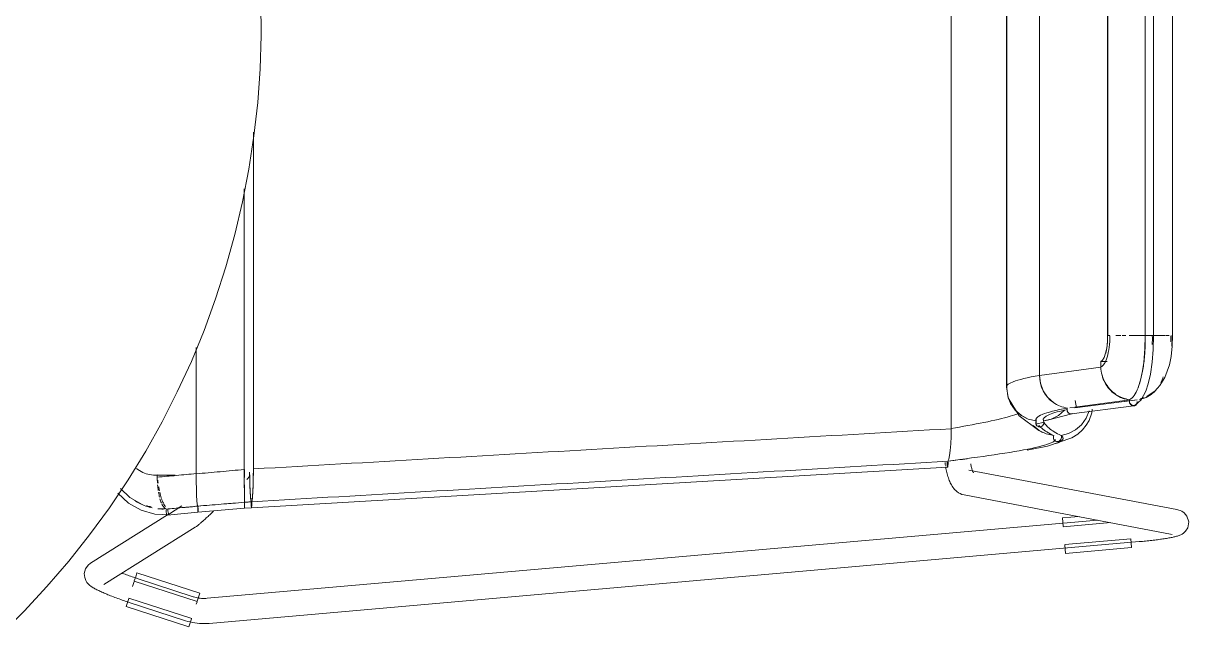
# Model space of a CAD drawing. Header units: millimetres. Extents: x 155927 to 317870, y -36033 to 97293.
# Drawn here: x 160035 to 160591, y 17150 to 17441 of the extents above; entities that cross this region are included whole.
import ezdxf

# ---------------------------------------------------------------- set-up
doc = ezdxf.new("R2010")
doc.units = ezdxf.units.MM
doc.header["$MEASUREMENT"] = 0
doc.layers.add('I-FURN', color=8, linetype='CONTINUOUS', lineweight=9)

msp = doc.modelspace()

# ---------------------------------------------------------------- linework, layer by layer
at = {"layer": 'I-FURN'}
for p, q in [((160477.67, 17247.98), (160477.67, 17631.38)), ((160477.67, 17631.38), (160477.67, 17247.98)), ((160504.01, 17611.54), (160504.01, 17306.74)), ((160504.17, 17267.29), (160504.17, 17612.07)), ((160504.17, 17612.07), (160504.17, 17267.29)), ((160519.76, 17273.33), (160519.76, 17606.04)), ((160519.76, 17606.04), (160519.76, 17273.33)), ((160552.23, 17587.11), (160552.23, 17292.25)), ((160552.29, 17292.26), (160552.29, 17587.11)), ((160570.13, 17587.11), (160570.13, 17292.26)), ((160574.09, 17292.26), (160574.09, 17587.11)), ((160583.13, 17292.26), (160583.13, 17587.11)), ((160148.6, 17435.36), (160148.46, 17451.36)), ((160148.11, 17419.37), (160148.6, 17435.36)), ((160146.98, 17403.41), (160148.11, 17419.37)), ((160145.21, 17387.51), (160146.98, 17403.41)), ((160142.81, 17371.69), (160145.21, 17387.51)), ((160144.93, 17228.73), (160144.93, 17389.3)), ((160144.93, 17389.3), (160144.93, 17228.73)), ((160139.77, 17355.99), (160142.81, 17371.69)), ((160140.62, 17228.47), (160140.62, 17362.21)), ((160140.62, 17362.21), (160140.62, 17228.47)), ((160136.11, 17340.41), (160139.77, 17355.99)), ((160131.83, 17325), (160136.11, 17340.41)), ((160126.94, 17309.76), (160131.83, 17325)), ((160121.44, 17294.74), (160126.94, 17309.76)), ((160504.01, 17306.74), (160504.01, 17267.83)), ((160115.35, 17279.95), (160121.44, 17294.74)), ((160552.12, 17289.22), (160551.8, 17286.37)), ((160552.23, 17292.25), (160552.12, 17289.22)), ((160558.61, 17292.26), (160556.14, 17292.26)), ((160560.97, 17292.26), (160559.13, 17292.26)), ((160566.16, 17292.26), (160562.6, 17292.26)), ((160566.35, 17292.26), (160570.16, 17292.26)), ((160570.16, 17292.26), (160566.35, 17292.26)), ((160570.06, 17286.03), (160570.13, 17292.26)), ((160574.09, 17292.26), (160570.14, 17292.26)), ((160570.14, 17292.26), (160570.24, 17292.26)), ((160570.24, 17292.26), (160570.47, 17292.26)), ((160570.47, 17292.26), (160570.8, 17292.26)), ((160570.8, 17292.26), (160571.22, 17292.26)), ((160571.22, 17292.26), (160571.69, 17292.26)), ((160571.69, 17292.26), (160572.19, 17292.26)), ((160572.19, 17292.26), (160572.68, 17292.26)), ((160572.68, 17292.26), (160573.13, 17292.26)), ((160573.13, 17292.26), (160573.52, 17292.26)), ((160573.52, 17292.26), (160573.83, 17292.26)), ((160573.83, 17292.26), (160574.03, 17292.26)), ((160573.85, 17292.26), (160576.88, 17292.26)), ((160576.87, 17292.26), (160573.85, 17292.26)), ((160574.1, 17292.26), (160574, 17285.71)), ((160574.03, 17292.26), (160574.1, 17292.26)), ((160579.61, 17292.26), (160577.03, 17292.26)), ((160581.64, 17292.26), (160579.89, 17292.26)), ((160583.02, 17287.22), (160582.51, 17282.4)), ((160583.12, 17292.26), (160582.83, 17292.26)), ((160582.96, 17292.26), (160583.13, 17292.26)), ((160583.13, 17292.26), (160583.02, 17287.22)), ((160117.65, 17286.64), (160117.65, 17226.52)), ((160117.65, 17226.52), (160117.65, 17286.64)), ((160550.62, 17281.89), (160549.84, 17280.54)), ((160551.29, 17283.87), (160550.62, 17281.89)), ((160551.8, 17286.37), (160551.29, 17283.87)), ((160569.52, 17279.47), (160570.06, 17286.03)), ((160574, 17285.71), (160573.51, 17279.59)), ((160582.51, 17282.4), (160581.72, 17278.37)), ((160108.67, 17265.41), (160115.35, 17279.95)), ((160549.04, 17277.19), (160519.76, 17273.33)), ((160549.84, 17280.54), (160548.97, 17279.9)), ((160548.97, 17279.9), (160551.98, 17279.9)), ((160548.97, 17279.9), (160549.04, 17277.19)), ((160568.93, 17275.45), (160569.52, 17279.47)), ((160573.51, 17279.59), (160572.67, 17273.97)), ((160581.72, 17278.37), (160579.6, 17272.32)), ((160519.76, 17273.33), (160520.24, 17269.56)), ((160566.87, 17267.59), (160567.96, 17271.02)), ((160567.96, 17271.02), (160568.93, 17275.45)), ((160572.67, 17273.97), (160571.57, 17269.28)), ((160579.6, 17272.32), (160577.21, 17268.44)), ((160101.41, 17251.15), (160108.67, 17265.41)), ((160504.02, 17267.83), (160504.81, 17262.79)), ((160504.65, 17263.5), (160504.17, 17267.29)), ((160504.17, 17267.29), (160504.64, 17263.5)), ((160520.24, 17269.56), (160521.56, 17266.01)), ((160521.56, 17266.01), (160523.64, 17262.9)), ((160570.41, 17265.83), (160568.23, 17261.71)), ((160571.57, 17269.28), (160570.41, 17265.83)), ((160574.91, 17265.96), (160571.01, 17263.28)), ((160577.21, 17268.44), (160574.91, 17265.96)), ((160504.64, 17263.5), (160506, 17259.93)), ((160506.01, 17259.93), (160504.65, 17263.5)), ((160504.81, 17262.79), (160506.18, 17259.61)), ((160504.88, 17262.64), (160510, 17253.99)), ((160506, 17259.93), (160508.17, 17256.79)), ((160508.18, 17256.8), (160506.01, 17259.93)), ((160523.64, 17262.9), (160526.38, 17260.41)), ((160562.84, 17261.62), (160534.28, 17257.93)), ((160536.69, 17257.8), (160566.38, 17261.64)), ((160537.47, 17257.92), (160536.78, 17261.41)), ((160565.19, 17261.49), (160560.42, 17260.87)), ((160568.23, 17261.71), (160565.32, 17259.16)), ((160571.01, 17263.28), (160570.82, 17263.19)), ((160508.17, 17256.79), (160511.05, 17254.28)), ((160511.05, 17254.29), (160508.18, 17256.8)), ((160510, 17253.99), (160519.53, 17247)), ((160514.44, 17252.54), (160511.05, 17254.29)), ((160511.05, 17254.28), (160514.44, 17252.53)), ((160535.13, 17254.96), (160523.51, 17251.99)), ((160525.38, 17252.53), (160528.77, 17254.28)), ((160528.77, 17254.28), (160531.65, 17256.79)), ((160532.99, 17257.31), (160532.95, 17256.81)), ((160532.95, 17256.81), (160533.03, 17256.32)), ((160533.03, 17256.32), (160533.22, 17255.87)), ((160533.22, 17255.87), (160533.52, 17255.48)), ((160533.52, 17255.48), (160533.91, 17255.19)), ((160533.91, 17255.19), (160534.35, 17255)), ((160534.35, 17255), (160534.82, 17254.93)), ((160534.82, 17254.93), (160535.28, 17255)), ((160535.05, 17254.95), (160564.82, 17258.8)), ((160535.28, 17255), (160535.73, 17255.19)), ((160541.98, 17252.89), (160543.39, 17256.4)), ((160543.43, 17251.81), (160544.72, 17255.41)), ((160544.72, 17255.41), (160544.95, 17257.19)), ((160093.59, 17237.19), (160101.41, 17251.15)), ((160514.44, 17252.53), (160518.16, 17251.64)), ((160519.61, 17247.06), (160516.77, 17249.46)), ((160516.77, 17249.45), (160519.61, 17247.05)), ((160517.96, 17250.67), (160518, 17251.17)), ((160518, 17251.17), (160517.96, 17250.67)), ((160518.04, 17250.18), (160517.96, 17250.67)), ((160517.96, 17250.67), (160518.04, 17250.18)), ((160518, 17251.17), (160518.16, 17251.64)), ((160518.16, 17251.64), (160518, 17251.17)), ((160518.24, 17249.73), (160518.04, 17250.18)), ((160518.04, 17250.18), (160518.24, 17249.73)), ((160518.06, 17250.12), (160521.95, 17250.96)), ((160518.14, 17252.71), (160518.19, 17249.82)), ((160518.56, 17249.35), (160518.24, 17249.73)), ((160518.24, 17249.73), (160518.56, 17249.34)), ((160518.96, 17249.05), (160518.56, 17249.35)), ((160518.56, 17249.34), (160518.96, 17249.05)), ((160519.42, 17248.87), (160518.96, 17249.05)), ((160518.96, 17249.05), (160519.42, 17248.86)), ((160519.91, 17248.8), (160519.42, 17248.87)), ((160519.42, 17248.86), (160519.91, 17248.8)), ((160520.4, 17248.87), (160519.91, 17248.8)), ((160519.91, 17248.8), (160520.4, 17248.86)), ((160520.86, 17249.05), (160520.4, 17248.87)), ((160520.4, 17248.86), (160520.86, 17249.05)), ((160521.26, 17249.35), (160520.86, 17249.05)), ((160520.86, 17249.05), (160521.27, 17249.34)), ((160521.58, 17249.73), (160521.26, 17249.35)), ((160521.27, 17249.34), (160521.58, 17249.73)), ((160521.78, 17250.18), (160521.58, 17249.73)), ((160521.58, 17249.73), (160521.78, 17250.18)), ((160523.51, 17251.99), (160521.65, 17251.67)), ((160521.66, 17251.64), (160521.82, 17251.17)), ((160521.67, 17251.64), (160525.38, 17252.53)), ((160521.83, 17251.17), (160521.67, 17251.64)), ((160521.86, 17250.67), (160521.78, 17250.18)), ((160521.78, 17250.18), (160521.87, 17250.67)), ((160521.82, 17251.17), (160521.86, 17250.67)), ((160521.87, 17250.67), (160521.83, 17251.17)), ((160536.98, 17247.32), (160539.81, 17249.8)), ((160539.81, 17249.8), (160541.98, 17252.89)), ((160540.31, 17247.37), (160542.09, 17249.54)), ((160542.09, 17249.54), (160543.43, 17251.81)), ((160477.45, 17240.68), (160477.61, 17244.21)), ((160477.6, 17244.15), (160477.45, 17240.68)), ((160477.61, 17244.21), (160477.67, 17247.98)), ((160477.67, 17247.9), (160477.61, 17244.21)), ((160519.53, 17247), (160521.28, 17246.11)), ((160522.94, 17245.42), (160519.61, 17247.06)), ((160519.61, 17247.05), (160522.93, 17245.41)), ((160522.93, 17245.41), (160526.55, 17244.63)), ((160526.55, 17244.63), (160522.94, 17245.42)), ((160523.52, 17239.58), (160535.24, 17243.56)), ((160526.37, 17243.65), (160526.4, 17244.15)), ((160526.4, 17244.15), (160526.37, 17243.65)), ((160526.46, 17243.16), (160526.37, 17243.65)), ((160526.37, 17243.65), (160526.46, 17243.16)), ((160526.4, 17244.15), (160526.55, 17244.63)), ((160526.55, 17244.63), (160526.4, 17244.15)), ((160526.67, 17242.71), (160526.46, 17243.16)), ((160526.46, 17243.16), (160526.66, 17242.71)), ((160529.97, 17242.76), (160529.66, 17242.38)), ((160529.66, 17242.37), (160529.97, 17242.76)), ((160530.16, 17243.22), (160529.97, 17242.76)), ((160529.97, 17242.76), (160530.17, 17243.22)), ((160530.03, 17244.68), (160533.66, 17245.58)), ((160530.03, 17244.68), (160530.2, 17244.21)), ((160530.2, 17244.21), (160530.03, 17244.68)), ((160530.24, 17243.71), (160530.16, 17243.22)), ((160530.17, 17243.22), (160530.24, 17243.71)), ((160530.2, 17244.21), (160530.24, 17243.71)), ((160530.24, 17243.71), (160530.2, 17244.21)), ((160533.66, 17245.58), (160536.98, 17247.32)), ((160535.24, 17243.56), (160538.06, 17245.38)), ((160538.06, 17245.38), (160540.31, 17247.37)), ((160476.9, 17235.08), (160477.21, 17237.58)), ((160477.21, 17237.54), (160476.9, 17235.08)), ((160477.21, 17237.58), (160477.45, 17240.68)), ((160477.45, 17240.63), (160477.22, 17237.57)), ((160513.86, 17237.67), (160523.52, 17239.58)), ((160526.66, 17242.71), (160526.98, 17242.33)), ((160526.98, 17242.34), (160526.67, 17242.71)), ((160527.39, 17242.05), (160526.98, 17242.34)), ((160526.98, 17242.33), (160527.38, 17242.04)), ((160527.38, 17242.04), (160527.84, 17241.86)), ((160527.84, 17241.87), (160527.39, 17242.05)), ((160528.33, 17241.81), (160527.84, 17241.87)), ((160527.84, 17241.86), (160528.33, 17241.8)), ((160528.81, 17241.88), (160528.33, 17241.81)), ((160528.33, 17241.8), (160528.82, 17241.88)), ((160529.27, 17242.08), (160528.81, 17241.88)), ((160528.82, 17241.88), (160529.27, 17242.07)), ((160529.66, 17242.38), (160529.27, 17242.08)), ((160529.27, 17242.07), (160529.66, 17242.37)), ((160085.22, 17223.56), (160093.59, 17237.19)), ((160474.82, 17231.09), (160474.72, 17231.81)), ((160475.74, 17231.92), (160475.73, 17231.42)), ((160475.73, 17231.42), (160475.74, 17231.92)), ((160476.54, 17233.33), (160476.14, 17232.43)), ((160476.14, 17232.43), (160476.54, 17233.33)), ((160476.15, 17231.96), (160476.14, 17232.43)), ((160476.14, 17232.43), (160476.15, 17231.96)), ((160476.16, 17231.46), (160476.15, 17231.96)), ((160476.15, 17231.96), (160476.16, 17231.46)), ((160476.54, 17233.33), (160476.9, 17235.08)), ((160476.9, 17235.07), (160476.54, 17233.33)), ((160117.65, 17226.52), (160117.67, 17222.76)), ((160117.67, 17222.76), (160117.65, 17226.4)), ((160140.62, 17224.68), (160140.62, 17228.47)), ((160140.62, 17228.47), (160140.62, 17224.68)), ((160140.74, 17228.45), (160140.74, 17224.67)), ((160140.74, 17224.67), (160140.74, 17228.45)), ((160143.15, 17227.19), (160143.17, 17224.94)), ((160144.04, 17210.28), (160475.95, 17229.56)), ((160144.91, 17224.95), (160144.93, 17228.73)), ((160474.92, 17230.37), (160474.82, 17231.09)), ((160475.16, 17228.98), (160475.04, 17229.67)), ((160475.3, 17228.3), (160475.16, 17228.98)), ((160475.44, 17227.63), (160475.3, 17228.3)), ((160475.6, 17226.97), (160475.44, 17227.63)), ((160475.76, 17226.33), (160475.6, 17226.97)), ((160475.73, 17231.42), (160475.74, 17230.93)), ((160475.74, 17230.93), (160475.73, 17231.42)), ((160475.74, 17230.93), (160475.77, 17230.48)), ((160475.77, 17230.48), (160475.74, 17230.93)), ((160475.93, 17225.7), (160475.76, 17226.33)), ((160475.77, 17230.48), (160475.8, 17230.1)), ((160475.8, 17230.1), (160475.77, 17230.48)), ((160475.8, 17230.1), (160475.84, 17229.81)), ((160475.84, 17229.81), (160475.8, 17230.1)), ((160475.84, 17229.81), (160475.89, 17229.63)), ((160475.89, 17229.62), (160475.84, 17229.81)), ((160475.89, 17229.63), (160475.95, 17229.57)), ((160475.95, 17229.56), (160475.89, 17229.62)), ((160475.95, 17229.57), (160476, 17229.64)), ((160476, 17229.63), (160475.95, 17229.56)), ((160476, 17229.64), (160476.05, 17229.83)), ((160476.05, 17229.83), (160476, 17229.63)), ((160476.05, 17229.83), (160476.09, 17230.13)), ((160476.09, 17230.13), (160476.05, 17229.83)), ((160476.09, 17230.13), (160476.13, 17230.52)), ((160476.13, 17230.51), (160476.09, 17230.13)), ((160476.13, 17230.52), (160476.15, 17230.97)), ((160476.15, 17230.97), (160476.13, 17230.51)), ((160476.15, 17230.97), (160476.16, 17231.46)), ((160476.16, 17231.46), (160476.15, 17230.97)), ((160585.32, 17209.35), (160486.03, 17228.16)), ((160487.05, 17230.71), (160486.96, 17231.2)), ((160487.15, 17230.24), (160487.05, 17230.71)), ((160487.26, 17229.8), (160487.15, 17230.24)), ((160487.36, 17229.38), (160487.26, 17229.8)), ((160487.47, 17228.98), (160487.36, 17229.38)), ((160487.58, 17228.62), (160487.47, 17228.98)), ((160487.69, 17228.28), (160487.58, 17228.62)), ((160487.79, 17227.98), (160487.69, 17228.28)), ((160487.89, 17227.71), (160487.79, 17227.98)), ((160487.99, 17227.47), (160487.89, 17227.71)), ((160488.08, 17227.28), (160487.99, 17227.47)), ((160488.15, 17227.13), (160488.08, 17227.28)), ((160488.2, 17227.04), (160488.15, 17227.13)), ((160488.24, 17226.97), (160488.2, 17227.04)), ((160488.26, 17226.94), (160488.24, 17226.97)), ((160076.3, 17210.27), (160085.22, 17223.56)), ((160097.85, 17225.82), (160107.61, 17225.82)), ((160099.1, 17224.82), (160099.1, 17225.87)), ((160117.75, 17219.16), (160117.68, 17222.67)), ((160117.68, 17222.66), (160117.75, 17219.23)), ((160140.62, 17221.11), (160140.62, 17224.68)), ((160140.62, 17224.68), (160140.62, 17221.11)), ((160140.63, 17217.98), (160140.62, 17221.11)), ((160140.62, 17221.11), (160140.63, 17217.98)), ((160140.74, 17221.12), (160140.73, 17218)), ((160140.73, 17217.99), (160140.74, 17221.12)), ((160141.76, 17223.77), (160143.29, 17225.24)), ((160143.17, 17224.94), (160143.25, 17221.39)), ((160143.25, 17221.39), (160143.37, 17218.27)), ((160144.7, 17218.25), (160144.83, 17221.38)), ((160144.83, 17221.38), (160144.91, 17224.95)), ((160476.11, 17225.08), (160475.93, 17225.7)), ((160476.31, 17224.48), (160476.11, 17225.08)), ((160476.51, 17223.88), (160476.31, 17224.48)), ((160476.73, 17223.3), (160476.51, 17223.88)), ((160476.97, 17222.73), (160476.73, 17223.3)), ((160477.22, 17222.17), (160476.97, 17222.73)), ((160477.49, 17221.62), (160477.22, 17222.17)), ((160477.78, 17221.09), (160477.49, 17221.62)), ((160478.1, 17220.55), (160477.78, 17221.09)), ((160478.46, 17220.01), (160478.1, 17220.55)), ((160085.44, 17212.42), (160080.29, 17217.17)), ((160086.02, 17215.11), (160081.55, 17219.37)), ((160091.85, 17211.74), (160086.02, 17215.11)), ((160117.75, 17219.23), (160117.86, 17216.13)), ((160117.86, 17216.13), (160117.75, 17219.16)), ((160117.86, 17216.13), (160118.01, 17213.65)), ((160118.01, 17213.65), (160117.87, 17216.09)), ((160140.64, 17215.48), (160140.63, 17217.98)), ((160140.63, 17217.98), (160140.64, 17215.47)), ((160140.66, 17213.73), (160140.64, 17215.47)), ((160140.64, 17215.47), (160140.66, 17213.73)), ((160140.71, 17215.5), (160140.7, 17213.75)), ((160140.7, 17213.74), (160140.71, 17215.49)), ((160140.73, 17218), (160140.71, 17215.5)), ((160140.71, 17215.49), (160140.73, 17217.99)), ((160143.37, 17218.27), (160143.54, 17215.77)), ((160143.54, 17215.77), (160143.73, 17214.02)), ((160144.35, 17214), (160144.54, 17215.75)), ((160144.54, 17215.75), (160144.7, 17218.25)), ((160478.86, 17219.48), (160478.46, 17220.01)), ((160479.32, 17218.95), (160478.86, 17219.48)), ((160479.84, 17218.43), (160479.32, 17218.95)), ((160480.43, 17217.92), (160479.84, 17218.43)), ((160481.12, 17217.43), (160480.43, 17217.92)), ((160481.91, 17216.99), (160481.12, 17217.43)), ((160482.81, 17216.63), (160481.91, 17216.99)), ((160483.79, 17216.37), (160482.81, 17216.63)), ((160483.79, 17216.37), (160583.09, 17197.56)), ((160066.87, 17197.35), (160076.3, 17210.27)), ((160091.45, 17209.03), (160085.44, 17212.42)), ((160110.84, 17211.09), (160104.39, 17207.05)), ((160118.01, 17213.65), (160118.19, 17211.91)), ((160118.19, 17211.91), (160118.02, 17213.63)), ((160118.39, 17211.03), (160118.19, 17211.91)), ((160118.19, 17211.91), (160118.39, 17211.02)), ((160118.38, 17210.56), (160118.39, 17211.03)), ((160118.39, 17211.02), (160118.38, 17210.55)), ((160118.38, 17210.06), (160118.38, 17210.56)), ((160118.38, 17210.55), (160118.38, 17210.05)), ((160118.38, 17209.57), (160118.38, 17210.06)), ((160118.38, 17210.05), (160118.38, 17209.56)), ((160118.39, 17209.12), (160118.38, 17209.57)), ((160118.38, 17209.56), (160118.39, 17209.11)), ((160118.48, 17208.18), (160140.68, 17210)), ((160118.58, 17210.54), (160118.57, 17211.01)), ((160118.57, 17211.01), (160118.58, 17210.54)), ((160118.57, 17209.1), (160118.58, 17209.55)), ((160118.58, 17209.55), (160118.57, 17209.1)), ((160118.58, 17209.55), (160118.58, 17210.04)), ((160118.58, 17210.04), (160118.58, 17209.55)), ((160140.67, 17212.84), (160140.66, 17213.73)), ((160140.66, 17213.73), (160140.67, 17212.84)), ((160140.67, 17212.37), (160140.67, 17212.84)), ((160140.67, 17212.84), (160140.67, 17212.37)), ((160140.67, 17211.87), (160140.67, 17212.37)), ((160140.67, 17212.37), (160140.67, 17211.87)), ((160140.67, 17211.38), (160140.67, 17211.87)), ((160140.67, 17211.87), (160140.67, 17211.38)), ((160140.67, 17210.93), (160140.67, 17211.38)), ((160140.67, 17211.38), (160140.67, 17210.93)), ((160140.67, 17210.55), (160140.67, 17210.93)), ((160140.67, 17210.93), (160140.67, 17210.55)), ((160140.68, 17210.26), (160140.67, 17210.55)), ((160140.67, 17210.55), (160140.68, 17210.25)), ((160140.69, 17210.94), (160140.68, 17210.56)), ((160140.68, 17210.55), (160140.69, 17210.94)), ((160144.04, 17210.27), (160140.68, 17210)), ((160140.68, 17210.07), (160140.68, 17210)), ((160140.68, 17210), (160140.68, 17210.07)), ((160140.68, 17210.07), (160140.68, 17210)), ((160140.68, 17210), (160140.68, 17210.07)), ((160140.69, 17212.85), (160140.69, 17212.38)), ((160140.69, 17212.38), (160140.69, 17212.85)), ((160140.69, 17212.38), (160140.69, 17211.88)), ((160140.69, 17211.88), (160140.69, 17212.38)), ((160140.69, 17211.88), (160140.69, 17211.39)), ((160140.69, 17211.39), (160140.69, 17211.88)), ((160140.69, 17211.39), (160140.69, 17210.94)), ((160140.69, 17210.94), (160140.69, 17211.39)), ((160143.73, 17214.02), (160143.94, 17213.12)), ((160143.94, 17213.12), (160143.93, 17212.65)), ((160143.93, 17212.65), (160143.93, 17212.15)), ((160143.93, 17212.15), (160143.93, 17211.66)), ((160143.93, 17211.66), (160143.94, 17211.21)), ((160143.94, 17211.21), (160143.96, 17210.83)), ((160143.96, 17210.83), (160143.98, 17210.53)), ((160143.98, 17210.53), (160144.01, 17210.34)), ((160144.01, 17210.34), (160144.04, 17210.28)), ((160144.04, 17210.28), (160144.07, 17210.34)), ((160144.07, 17210.34), (160144.09, 17210.53)), ((160144.09, 17210.53), (160144.11, 17210.82)), ((160144.11, 17210.82), (160144.13, 17211.2)), ((160144.13, 17211.2), (160144.14, 17211.65)), ((160144.14, 17213.11), (160144.35, 17214)), ((160144.15, 17212.64), (160144.14, 17213.11)), ((160144.14, 17211.65), (160144.15, 17212.14)), ((160144.15, 17212.14), (160144.15, 17212.64)), ((160104.02, 17206.82), (160067.26, 17183.79)), ((160097.97, 17207.16), (160091.45, 17209.03)), ((160104.88, 17206.87), (160097.97, 17207.16)), ((160103.99, 17206.75), (160118.48, 17208.17)), ((160118.41, 17208.73), (160118.39, 17209.12)), ((160118.39, 17209.11), (160118.41, 17208.73)), ((160118.41, 17208.73), (160118.43, 17208.43)), ((160118.43, 17208.44), (160118.41, 17208.73)), ((160118.43, 17208.43), (160118.45, 17208.24)), ((160118.48, 17208.18), (160118.45, 17208.25)), ((160118.45, 17208.24), (160118.48, 17208.17)), ((160118.48, 17208.17), (160118.5, 17208.24)), ((160118.5, 17208.24), (160118.48, 17208.18)), ((160118.53, 17208.43), (160118.5, 17208.24)), ((160118.5, 17208.24), (160118.53, 17208.42)), ((160118.53, 17208.42), (160118.55, 17208.72)), ((160118.55, 17208.72), (160118.53, 17208.43)), ((160118.55, 17208.72), (160118.57, 17209.1)), ((160118.57, 17209.1), (160118.55, 17208.72)), ((160120.66, 17203.75), (160121, 17204.05)), ((160121, 17204.05), (160121.35, 17204.36)), ((160121.35, 17204.36), (160121.71, 17204.69)), ((160121.71, 17204.69), (160122.09, 17205.04)), ((160122.09, 17205.04), (160122.48, 17205.39)), ((160122.48, 17205.39), (160122.88, 17205.76)), ((160547.36, 17204.38), (160122.86, 17167.09)), ((160122.88, 17205.76), (160123.3, 17206.14)), ((160123.3, 17206.14), (160123.72, 17206.53)), ((160123.72, 17206.53), (160124.16, 17206.93)), ((160124.16, 17206.93), (160124.6, 17207.35)), ((160124.6, 17207.35), (160125.06, 17207.77)), ((160125.06, 17207.77), (160125.52, 17208.2)), ((160125.52, 17208.2), (160125.99, 17208.64)), ((160538.63, 17206.11), (160530.73, 17205.42)), ((160530.91, 17203.37), (160530.73, 17205.42)), ((160585.74, 17209.26), (160585.32, 17209.35)), ((160586.25, 17209.13), (160585.74, 17209.26)), ((160586.87, 17208.91), (160586.25, 17209.13)), ((160587.67, 17208.54), (160586.87, 17208.91)), ((160588.75, 17207.79), (160587.67, 17208.54)), ((160590.08, 17206.21), (160588.75, 17207.79)), ((160590.08, 17206.21), (160590.91, 17203.46)), ((160073.63, 17173.62), (160117.21, 17200.92)), ((160117.21, 17200.92), (160117.54, 17201.14)), ((160117.54, 17201.14), (160117.79, 17201.32)), ((160117.79, 17201.32), (160118.02, 17201.5)), ((160118.02, 17201.5), (160118.24, 17201.67)), ((160118.24, 17201.67), (160118.47, 17201.85)), ((160118.47, 17201.85), (160118.7, 17202.04)), ((160118.7, 17202.04), (160118.94, 17202.24)), ((160118.94, 17202.24), (160119.19, 17202.46)), ((160119.19, 17202.46), (160119.46, 17202.68)), ((160119.46, 17202.68), (160119.74, 17202.93)), ((160119.74, 17202.93), (160120.03, 17203.19)), ((160120.03, 17203.19), (160120.34, 17203.46)), ((160120.34, 17203.46), (160120.66, 17203.75)), ((160531.09, 17201.31), (160530.91, 17203.37)), ((160531.1, 17201.18), (160553.71, 17203.17)), ((160589.39, 17199.05), (160588.48, 17198.19)), ((160590.43, 17200.7), (160589.39, 17199.05)), ((160590.91, 17203.46), (160590.43, 17200.7)), ((160056.92, 17184.82), (160066.87, 17197.35)), ((160123.91, 17155.13), (160567.24, 17194.08)), ((160563.26, 17195.5), (160531.85, 17192.74)), ((160563.27, 17195.37), (160563.45, 17193.31)), ((160563.45, 17193.31), (160563.63, 17191.26)), ((160567.39, 17194.09), (160567.24, 17194.08)), ((160568.15, 17194.16), (160567.39, 17194.09)), ((160568.9, 17194.23), (160568.15, 17194.16)), ((160569.64, 17194.3), (160568.9, 17194.23)), ((160570.39, 17194.38), (160569.64, 17194.3)), ((160571.13, 17194.45), (160570.39, 17194.38)), ((160571.86, 17194.53), (160571.13, 17194.45)), ((160572.59, 17194.61), (160571.86, 17194.53)), ((160573.3, 17194.69), (160572.59, 17194.61)), ((160574.01, 17194.78), (160573.3, 17194.69)), ((160574.71, 17194.86), (160574.01, 17194.78)), ((160575.4, 17194.95), (160574.71, 17194.86)), ((160576.08, 17195.03), (160575.4, 17194.95)), ((160576.74, 17195.12), (160576.08, 17195.03)), ((160577.39, 17195.21), (160576.74, 17195.12)), ((160578.02, 17195.3), (160577.39, 17195.21)), ((160578.64, 17195.39), (160578.02, 17195.3)), ((160579.24, 17195.48), (160578.64, 17195.39)), ((160579.83, 17195.57), (160579.24, 17195.48)), ((160580.4, 17195.66), (160579.83, 17195.57)), ((160580.95, 17195.76), (160580.4, 17195.66)), ((160581.48, 17195.85), (160580.95, 17195.76)), ((160582, 17195.95), (160581.48, 17195.85)), ((160582.49, 17196.04), (160582, 17195.95)), ((160582.97, 17196.14), (160582.49, 17196.04)), ((160583.43, 17196.23), (160582.97, 17196.14)), ((160583.87, 17196.33), (160583.43, 17196.23)), ((160584.3, 17196.43), (160583.87, 17196.33)), ((160584.71, 17196.54), (160584.3, 17196.43)), ((160585.12, 17196.64), (160584.71, 17196.54)), ((160585.51, 17196.76), (160585.12, 17196.64)), ((160585.91, 17196.88), (160585.51, 17196.76)), ((160586.31, 17197.02), (160585.91, 17196.88)), ((160586.74, 17197.19), (160586.31, 17197.02)), ((160587.22, 17197.41), (160586.74, 17197.19)), ((160587.78, 17197.71), (160587.22, 17197.41)), ((160588.48, 17198.19), (160587.78, 17197.71)), ((160532.04, 17190.55), (160531.86, 17192.61)), ((160532.22, 17188.51), (160532.04, 17190.55)), ((160563.63, 17191.26), (160532.22, 17188.51)), ((160046.49, 17172.7), (160056.92, 17184.82)), ((160066.13, 17182.89), (160064.91, 17181.16)), ((160066.13, 17182.89), (160067.26, 17183.79)), ((160064.91, 17181.16), (160064.32, 17178.94)), ((160064.32, 17178.94), (160064.5, 17176.96)), ((160064.5, 17176.96), (160065.02, 17175.58)), ((160082.51, 17178.98), (160083.14, 17178.75)), ((160083.14, 17178.75), (160083.77, 17178.51)), ((160083.77, 17178.51), (160084.42, 17178.28)), ((160084.42, 17178.28), (160085.07, 17178.04)), ((160085.07, 17178.04), (160085.74, 17177.81)), ((160085.74, 17177.81), (160086.41, 17177.57)), ((160086.41, 17177.57), (160087.09, 17177.34)), ((160087.09, 17177.34), (160087.78, 17177.11)), ((160087.78, 17177.11), (160088.47, 17176.88)), ((160088.17, 17175.34), (160088.81, 17177.31)), ((160088.47, 17176.88), (160089.16, 17176.65)), ((160088.81, 17177.31), (160089.44, 17179.26)), ((160089.16, 17176.65), (160089.49, 17176.54)), ((160119.45, 17169.57), (160089.44, 17179.26)), ((160116.3, 17167.83), (160089.49, 17176.54)), ((160035.57, 17161), (160046.49, 17172.7)), ((160065.02, 17175.58), (160065.58, 17174.67)), ((160065.58, 17174.67), (160066.1, 17174.04)), ((160066.1, 17174.04), (160066.57, 17173.57)), ((160066.57, 17173.57), (160066.99, 17173.21)), ((160066.99, 17173.21), (160067.4, 17172.89)), ((160067.4, 17172.89), (160067.79, 17172.62)), ((160067.79, 17172.62), (160068.18, 17172.36)), ((160068.18, 17172.36), (160068.57, 17172.12)), ((160068.57, 17172.12), (160068.97, 17171.88)), ((160068.97, 17171.88), (160069.38, 17171.65)), ((160069.38, 17171.65), (160069.8, 17171.42)), ((160069.8, 17171.42), (160070.24, 17171.19)), ((160070.24, 17171.19), (160070.7, 17170.96)), ((160070.7, 17170.96), (160071.17, 17170.73)), ((160071.17, 17170.73), (160071.66, 17170.5)), ((160088.1, 17175.12), (160087.3, 17172.64)), ((160088.14, 17175.22), (160118.14, 17165.53)), ((160071.66, 17170.5), (160072.17, 17170.26)), ((160072.17, 17170.26), (160072.7, 17170.03)), ((160072.7, 17170.03), (160073.25, 17169.79)), ((160073.25, 17169.79), (160073.81, 17169.54)), ((160073.81, 17169.54), (160074.39, 17169.3)), ((160074.39, 17169.3), (160074.98, 17169.05)), ((160074.98, 17169.05), (160075.59, 17168.8)), ((160075.59, 17168.8), (160076.22, 17168.55)), ((160076.22, 17168.55), (160076.86, 17168.3)), ((160076.86, 17168.3), (160077.51, 17168.05)), ((160077.51, 17168.05), (160078.18, 17167.79)), ((160078.18, 17167.79), (160078.85, 17167.54)), ((160078.85, 17167.54), (160079.54, 17167.28)), ((160079.54, 17167.28), (160080.24, 17167.03)), ((160080.24, 17167.03), (160080.95, 17166.77)), ((160080.95, 17166.77), (160081.66, 17166.52)), ((160081.66, 17166.52), (160082.39, 17166.27)), ((160082.39, 17166.27), (160083.11, 17166.02)), ((160083.11, 17166.02), (160083.85, 17165.77)), ((160083.85, 17165.77), (160084.58, 17165.52)), ((160084.22, 17163.11), (160084.85, 17165.06)), ((160084.58, 17165.52), (160085.32, 17165.28)), ((160084.85, 17165.06), (160085.49, 17167.03)), ((160085.32, 17165.28), (160085.78, 17165.13)), ((160115.54, 17157.46), (160085.53, 17167.15)), ((160085.78, 17165.13), (160112.59, 17156.42)), ((160116.33, 17167.82), (160116.3, 17167.83)), ((160116.96, 17167.63), (160116.33, 17167.82)), ((160117.6, 17167.47), (160116.96, 17167.63)), ((160118.25, 17167.33), (160117.6, 17167.47)), ((160118.11, 17165.43), (160117.73, 17164.27)), ((160118.82, 17167.62), (160118.18, 17165.65)), ((160118.9, 17167.21), (160118.25, 17167.33)), ((160119.45, 17169.57), (160118.82, 17167.62)), ((160119.56, 17167.12), (160118.9, 17167.21)), ((160120.22, 17167.06), (160119.56, 17167.12)), ((160120.88, 17167.03), (160120.22, 17167.06)), ((160121.54, 17167.02), (160120.88, 17167.03)), ((160122.2, 17167.04), (160121.54, 17167.02)), ((160122.86, 17167.08), (160122.2, 17167.04)), ((160024.2, 17149.75), (160035.57, 17161)), ((160114.23, 17153.42), (160084.22, 17163.11)), ((160112.59, 17156.42), (160113.68, 17156.09)), ((160113.68, 17156.09), (160114.79, 17155.8)), ((160114.86, 17155.37), (160114.23, 17153.42)), ((160114.79, 17155.8), (160115.91, 17155.56)), ((160115.5, 17157.34), (160114.86, 17155.37)), ((160115.91, 17155.56), (160117.03, 17155.36)), ((160117.03, 17155.36), (160118.16, 17155.21)), ((160118.16, 17155.21), (160119.3, 17155.1)), ((160119.3, 17155.1), (160120.44, 17155.04)), ((160120.44, 17155.04), (160121.58, 17155.02)), ((160121.58, 17155.02), (160122.72, 17155.05)), ((160122.72, 17155.05), (160123.86, 17155.13)), ((160123.86, 17155.13), (160123.91, 17155.13))]:
    msp.add_line(p, q, dxfattribs=at)
for centre, major_axis, ratio, start_param, end_param in [((160567.38, 17292.26), (15.75, 0), 0.000004, 3.431839, 3.614078), ((160578.86, 17292.25), (0, -12.4), 0.287441, 1.332781, 1.570796), ((160534.83, 17273.46), (0, -15.78), 0.955139, 4.720632, 5.68731), ((160534.83, 17273.46), (0, -15.78), 0.955139, 5.687432, 5.928979), ((160534.83, 17273.46), (0, -15.78), 0.955139, 5.929149, 6.170649), ((160534.82, 17256.9), (0, -1.96), 0.955139, 4.501447, 6.790779)]:
    msp.add_ellipse(centre, major_axis=major_axis, ratio=ratio, start_param=start_param, end_param=end_param, dxfattribs=at)
for points in [[(160553.36, 17292.25), (160553.3, 17288.47), (160552.33, 17281.07), (160550.17, 17277.69), (160549.05, 17277.43)], [(160551.34, 17283.88), (160551.89, 17285.93), (160552.17, 17288.64), (160552.27, 17291.42)], [(160570.16, 17292.26), (160570.21, 17289.91), (160570.13, 17285.26), (160569.5, 17278.4), (160568.39, 17272.26), (160566.86, 17267.19), (160564.97, 17263.49), (160563.56, 17262.18), (160562.83, 17261.82)], [(160573.56, 17292.26), (160573.59, 17290.83), (160573.58, 17289.41), (160573.55, 17287.99)], [(160583.04, 17292.26), (160583.05, 17290.54), (160582.97, 17288.87), (160582.82, 17287.29)], [(160549.04, 17277.19), (160549.08, 17275.89), (160549.44, 17273.39), (160550.86, 17269.79), (160553.05, 17266.64), (160555.89, 17264.11), (160559.23, 17262.35), (160561.6, 17261.77), (160562.84, 17261.62)], [(160577.65, 17269.87), (160578.08, 17270.76), (160578.48, 17271.68), (160578.72, 17272.64)], [(160504.02, 17267.83), (160504.02, 17267.65), (160504.07, 17267.47), (160504.17, 17267.29)], [(160561.33, 17262.08), (160559.94, 17262.4), (160558.57, 17262.9), (160557.32, 17263.6)], [(160562.66, 17260.86), (160562.65, 17261.03), (160562.65, 17261.2), (160562.69, 17261.36)], [(160569.72, 17262.71), (160569.1, 17262.46), (160568.44, 17262.3), (160567.79, 17262.16)], [(160518.16, 17251.64), (160517.61, 17252.66), (160519.58, 17254.71), (160527.64, 17256.76), (160533.14, 17257.78)], [(160477.67, 17247.9), (160422.31, 17244.71), (160366.89, 17241.51), (160311.42, 17238.32)], [(160311.42, 17238.32), (160255.96, 17235.12), (160200.46, 17231.93), (160144.93, 17228.73)], [(160476.14, 17232.43), (160420.9, 17229.21), (160310.31, 17222.77), (160199.54, 17216.33), (160144.14, 17213.11)], [(160476.15, 17232.45), (160479.21, 17232.83), (160482.3, 17233.22), (160485.35, 17233.61)], [(160099.1, 17224.82), (160102.12, 17225.08), (160108.27, 17225.63), (160114.51, 17226.22), (160117.65, 17226.52)], [(160129.12, 17227.43), (160125.3, 17227.09), (160121.47, 17226.75), (160117.65, 17226.4)], [(160140.62, 17228.47), (160136.78, 17228.12), (160132.95, 17227.78), (160129.12, 17227.43)], [(160099.1, 17225.87), (160098.59, 17225.83), (160098.08, 17225.81), (160097.57, 17225.81)], [(160099.2, 17222.03), (160099.14, 17222.94), (160099.1, 17223.87), (160099.1, 17224.82)], [(160099.56, 17218.47), (160099.44, 17219.32), (160099.32, 17220.19), (160099.26, 17221.1)], [(160099.33, 17223.41), (160099.39, 17222.93), (160099.45, 17222.46), (160099.52, 17222)], [(160100.2, 17215.24), (160100.01, 17215.98), (160099.85, 17216.78), (160099.7, 17217.62)], [(160099.79, 17220.21), (160099.91, 17219.55), (160100.03, 17218.93), (160100.16, 17218.3)], [(160100.31, 17217.63), (160100.53, 17216.71), (160100.76, 17215.77), (160101, 17214.92)], [(160094.03, 17211.26), (160094.74, 17210.99), (160095.47, 17210.81), (160096.2, 17210.68)], [(160101.9, 17209.62), (160101.07, 17209.63), (160100.25, 17209.67), (160099.43, 17209.76)], [(160101.06, 17212.59), (160100.82, 17213.18), (160100.58, 17213.83), (160100.38, 17214.57)], [(160100.65, 17209.74), (160101.3, 17209.68), (160101.95, 17209.67), (160102.61, 17209.67)], [(160101.16, 17214.59), (160101.42, 17213.78), (160101.71, 17212.97), (160102, 17212.42)], [(160103.43, 17209.59), (160103.04, 17209.73), (160102.29, 17210.3), (160101.59, 17211.44), (160101.26, 17212.14)], [(160102.12, 17212.17), (160102.43, 17211.53), (160102.75, 17211.14), (160103.07, 17210.81)], [(160103.43, 17209.59), (160105.87, 17209.83), (160110.83, 17210.31), (160115.86, 17210.78), (160118.39, 17211.02)], [(160111.49, 17210.31), (160113.83, 17210.54), (160116.2, 17210.78), (160118.57, 17211.01)], [(160140.67, 17212.84), (160136.95, 17212.54), (160129.52, 17211.93), (160122.09, 17211.33), (160118.39, 17211.03)], [(160129.52, 17211.92), (160125.87, 17211.62), (160122.22, 17211.32), (160118.57, 17211.01)], [(160134.36, 17212.32), (160133.95, 17212.29), (160133.54, 17212.25), (160133.13, 17212.22)], [(160140.67, 17212.84), (160141.25, 17212.89), (160142.4, 17212.98), (160143.56, 17213.07), (160144.14, 17213.11)], [(160140.69, 17212.85), (160141.23, 17212.89), (160142.31, 17212.98), (160143.4, 17213.07), (160143.94, 17213.12)]]:
    msp.add_open_spline(points, degree=3, dxfattribs=at)
for points, knots in [([(160519.76, 17273.33), (160514.04, 17272.32), (160506.4, 17270.49), (160504.01, 17268.65), (160504.02, 17267.83)], [0, 0, 0, 0, 0.5, 0.9107154, 0.9107154, 0.9107154, 0.9107154]), ([(160555.96, 17264.46), (160553.91, 17265.89), (160551.4, 17268.83), (160549.84, 17272.41), (160549.59, 17273.65)], [-0.6666667, -0.6666667, -0.6666667, -0.6666667, -0.3333333, -0.1666667, -0.1666667, -0.1666667, -0.1666667]), ([(160567.5, 17261.83), (160568.27, 17261.99), (160570.17, 17262.56), (160573.03, 17264.12), (160575.22, 17266.12), (160576.22, 17267.51), (160576.49, 17267.91)], [0.0592823, 0.0592823, 0.0592823, 0.0592823, 0.1666667, 0.3333333, 0.5, 0.565028, 0.565028, 0.565028, 0.565028]), ([(160562.84, 17261.62), (160562.78, 17261.48), (160562.71, 17261.27), (160562.67, 17260.98), (160562.66, 17260.7), (160562.69, 17260.4), (160562.78, 17260.11), (160562.89, 17259.84), (160563.09, 17259.53), (160563.39, 17259.21), (160563.76, 17258.97), (160564.12, 17258.84), (160564.43, 17258.79), (160564.7, 17258.79), (160564.97, 17258.82), (160565.21, 17258.89), (160565.46, 17259.01), (160565.76, 17259.2), (160566.07, 17259.52), (160566.29, 17259.92), (160566.39, 17260.27), (160566.42, 17260.53), (160566.43, 17260.7), (160566.43, 17260.77)], [0, 0, 0, 0, 0.0555556, 0.0833333, 0.1111111, 0.1666667, 0.1944444, 0.2222222, 0.2777778, 0.3333333, 0.3888889, 0.4444444, 0.4791667, 0.5138889, 0.5486111, 0.5833333, 0.6180556, 0.6527778, 0.7222222, 0.7916667, 0.8263889, 0.8611111, 0.8888889, 0.8888889, 0.8888889, 0.8888889]), ([(160566.41, 17260.86), (160566.41, 17260.7), (160566.37, 17260.41), (160566.22, 17260.02), (160565.97, 17259.61), (160565.45, 17259.15), (160564.59, 17258.9), (160563.79, 17259.13), (160563.26, 17259.52), (160562.94, 17259.91), (160562.8, 17260.21), (160562.75, 17260.37)], [-0.875, -0.875, -0.875, -0.875, -0.8125, -0.765625, -0.71875, -0.625, -0.5, -0.375, -0.3125, -0.25, -0.1875, -0.1875, -0.1875, -0.1875]), ([(160509.94, 17255.28), (160508.79, 17254.79), (160504.55, 17253.33), (160493.83, 17250.9), (160483.05, 17248.95), (160477.67, 17247.98)], [0.375, 0.375, 0.375, 0.375, 0.5, 0.75, 1, 1, 1, 1]), ([(160521.66, 17251.64), (160521.12, 17252.66), (160522.85, 17254.48), (160529.33, 17256.29), (160533.05, 17257.09)], [0, 0, 0, 0, 0.5, 0.8877852, 0.8877852, 0.8877852, 0.8877852]), ([(160526.55, 17244.63), (160524.14, 17245.8), (160521.48, 17247.42), (160519.81, 17249.05), (160519.42, 17249.51)], [0, 0, 0, 0, 0.5, 0.696307, 0.696307, 0.696307, 0.696307]), ([(160530.03, 17244.68), (160527.63, 17245.84), (160524.2, 17247.93), (160522.42, 17250.03), (160521.95, 17250.96)], [0, 0, 0, 0, 0.5, 0.9025379, 0.9025379, 0.9025379, 0.9025379]), ([(160476.14, 17232.43), (160483.69, 17233.45), (160498.9, 17235.48), (160517.34, 17238.53), (160525.64, 17240.97), (160527.23, 17242.39), (160527.43, 17242.8)], [0, 0, 0, 0, 0.25, 0.5, 0.75, 0.8499412, 0.8499412, 0.8499412, 0.8499412]), ([(160527.61, 17240.83), (160528.33, 17241.09), (160531.36, 17242.37), (160531.59, 17243.66), (160530.03, 17244.68)], [0.6866019, 0.6866019, 0.6866019, 0.6866019, 0.75, 1, 1, 1, 1]), ([(160099.1, 17225.87), (160096.71, 17225.66), (160093.11, 17226.29), (160090.11, 17228.22), (160089.21, 17228.98)], [0, 0, 0, 0, 0.3333333, 0.5, 0.5, 0.5, 0.5]), ([(160143.94, 17213.12), (160143.8, 17213.41), (160143.59, 17214.8), (160143.37, 17218.15), (160143.24, 17221.31), (160143.17, 17224.42), (160143.15, 17226.43), (160143.15, 17227.19)], [-1, -1, -1, -1, -0.6666667, -0.5, -0.3333333, -0.1666667, -0.0664381, -0.0664381, -0.0664381, -0.0664381]), ([(160144.93, 17228.73), (160144.93, 17227.45), (160144.91, 17224.9), (160144.84, 17221.3), (160144.71, 17218.13), (160144.49, 17214.77), (160144.28, 17213.39), (160144.14, 17213.11)], [-1, -1, -1, -1, -0.833333, -0.666667, -0.5, -0.333333, 0, 0, 0, 0]), ([(160096.75, 17210.19), (160094.67, 17210.63), (160091.71, 17211.61), (160089.04, 17213.17), (160088.24, 17213.7)], [-0.8210019, -0.8210019, -0.8210019, -0.8210019, -0.6666667, -0.5975811, -0.5975811, -0.5975811, -0.5975811]), ([(160103.84, 17206.8), (160103.82, 17206.82), (160103.77, 17206.86), (160103.69, 17206.97), (160103.59, 17207.16), (160103.49, 17207.48), (160103.42, 17207.88), (160103.38, 17208.23), (160103.36, 17208.61), (160103.37, 17209.05), (160103.4, 17209.41), (160103.43, 17209.59)], [0.5555556, 0.5555556, 0.5555556, 0.5555556, 0.5833333, 0.6180556, 0.6527778, 0.7222222, 0.7916667, 0.8263889, 0.8611111, 0.9305556, 1, 1, 1, 1]), ([(160104.16, 17209.69), (160104.15, 17209.47), (160104.16, 17208.98), (160104.25, 17208.23), (160104.4, 17207.56), (160104.57, 17207.13), (160104.69, 17206.98), (160104.74, 17206.93)], [-1, -1, -1, -1, -0.90625, -0.8125, -0.71875, -0.625, -0.5625, -0.5625, -0.5625, -0.5625]), ([(160144.04, 17210.27), (160144.02, 17210.27), (160143.99, 17210.41), (160143.96, 17210.81), (160143.94, 17211.2), (160143.93, 17211.65), (160143.93, 17212.15), (160143.93, 17212.65), (160143.93, 17212.97), (160143.94, 17213.12)], [-0.5, -0.5, -0.5, -0.5, -0.375, -0.3125, -0.25, -0.1875, -0.125, -0.0625, 0, 0, 0, 0]), ([(160144.14, 17213.11), (160144.14, 17212.89), (160144.15, 17212.4), (160144.15, 17211.76), (160144.14, 17211.3), (160144.12, 17210.89), (160144.09, 17210.43), (160144.06, 17210.27), (160144.04, 17210.27)], [-1, -1, -1, -1, -0.90625, -0.8125, -0.765625, -0.71875, -0.625, -0.501507, -0.501507, -0.501507, -0.501507])]:
    msp.add_open_spline(points, degree=3, knots=knots, dxfattribs=at)

doc.saveas('drawing.dxf')
